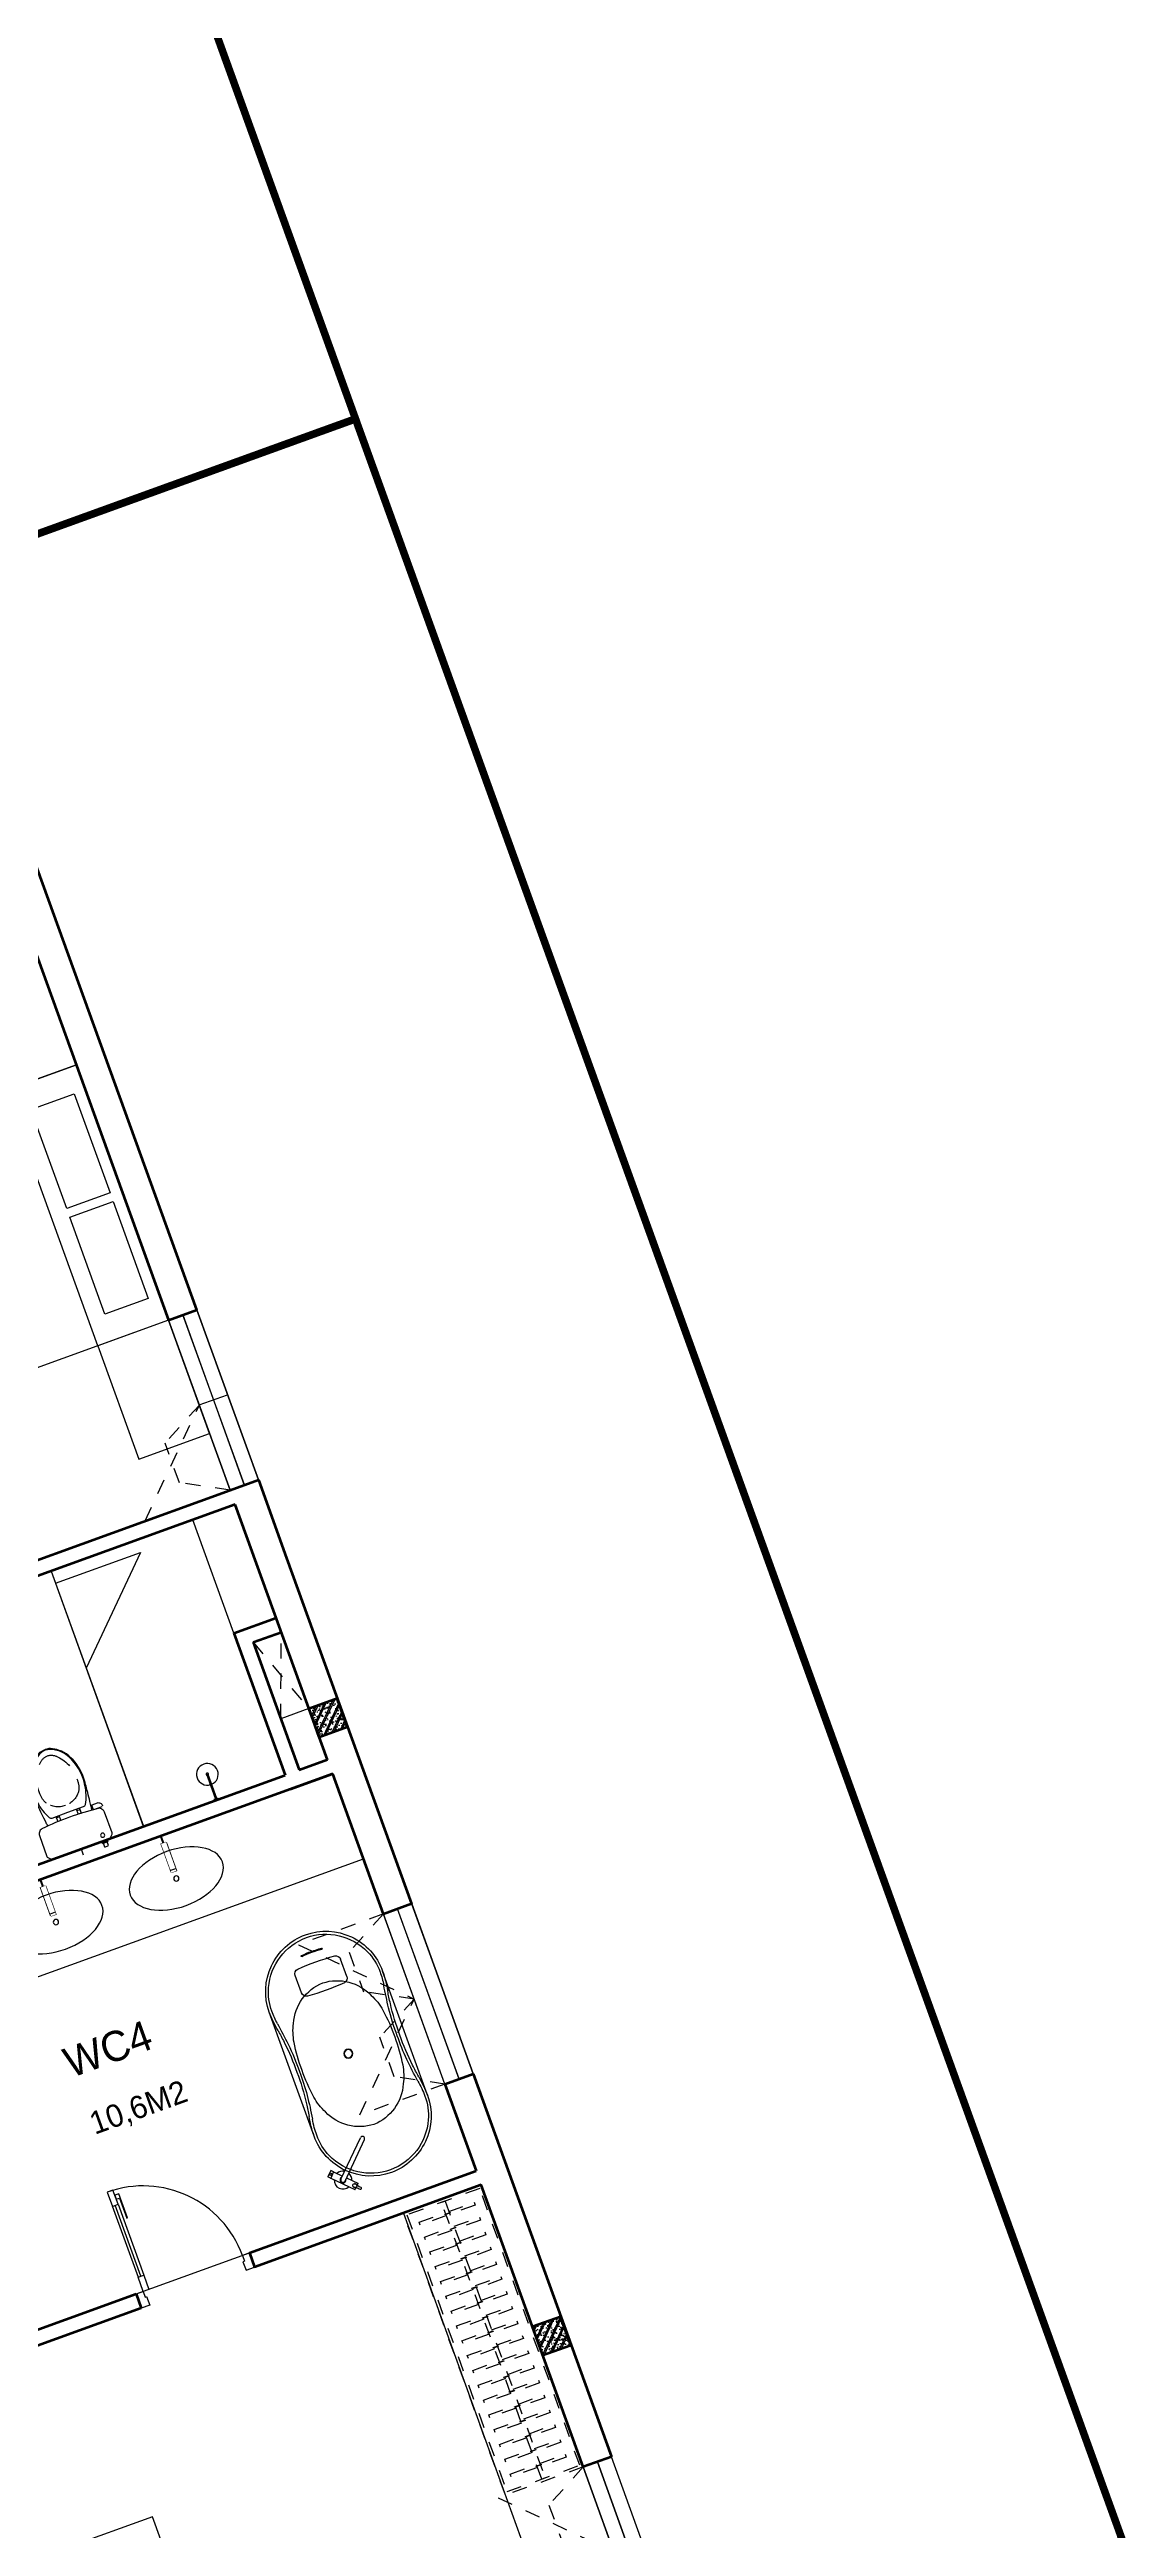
# Model space of a CAD drawing. Header units: metres. Extents: x 568332 to 569219, y 2065964 to 2066430.
# Drawn here: x 568661.01 to 568668.15, y 2066211.84 to 2066228.27 of the extents above; entities that cross this region are included whole.
import ezdxf

# ---------------------------------------------------------------- set-up
doc = ezdxf.new("R2010")
doc.units = ezdxf.units.M
for name, pattern in [('$AUDIT_BAD_LTYPE2', [0]), ('HIDDEN', [0.375, 0.25, -0.125]), ('HIDDEN2', [0.1875, 0.125, -0.0625]), ('X-5M-G-MB PHONGNGU$0$HIDDEN2', [0.1875, 0.125, -0.0625]), ('xref-thap C (mb tang 32-2)$0$HIDDEN', [0.375, 0.25, -0.125])]:
    doc.linetypes.add(name, pattern=pattern)
doc.layers.get('0').update_dxf_attribs({"linetype": 'CONTINUOUS'})
doc.layers.get('DEFPOINTS').update_dxf_attribs({"linetype": 'CONTINUOUS'})
for name, color, linetype, lineweight in [('-CONCRETE', 1, 'CONTINUOUS', 35), ('-DIM', 9, 'CONTINUOUS', 13), ('-DOOR', 137, 'CONTINUOUS', 9), ('-FURNITURE', 46, 'CONTINUOUS', 9), ('-HATCH', 8, 'CONTINUOUS', 5), ('-HIDE', 3, 'HIDDEN', 13), ('-LINE1', 7, 'CONTINUOUS', 18), ('-LINE2', 252, 'CONTINUOUS', 9), ('-STEEL1', 1, 'CONTINUOUS', 35), ('-WALL', 4, 'CONTINUOUS', 35), ('TEXT25', 2, 'CONTINUOUS', 13)]:
    doc.layers.add(name, color=color, linetype=linetype, lineweight=lineweight)
doc.layers.add('TIMDUONG', color=1, linetype='CONTINUOUS')
doc.styles.add('SVN_AVO_thuong', font='')
doc.styles.add('T1', font='', dxfattribs={"height": 200})
doc.styles.get('SVN_AVO_thuong').set_extended_font_data('SVN-Avo')
doc.styles.get('T1').set_extended_font_data('VNgeometric Light')

# ---------------------------------------------------------------- blocks, each defined once
blk = doc.blocks.new('1800X2000')
at = {"layer": '-FURNITURE'}
blk.add_line((325497.3064970744, 17765.29446492715), (325497.3064973904, 19565.2944651944), dxfattribs=at)
for points in [[(323997.3057774993, 19565.2944651944), (325997.3064971831, 19565.2944651944), (325997.3064971831, 17765.29446484288), (323997.3057774993, 17765.29446484288)], [(325612.9490047574, 19390.79434491032), (325919.0064973457, 19390.79434491032), (325919.0064973457, 18691.29434485664), (325612.9490047574, 18691.29434485664)], [(325612.9490046239, 18629.79434491026), (325919.0064972151, 18629.79434491026), (325919.0064972151, 17946.79434485664), (325612.9490046239, 17946.79434485664)]]:
    blk.add_lwpolyline(points, close=True, dxfattribs=at)
blk = doc.blocks.new('Sink_Cicle')
blk.add_lwpolyline([(17.49999987077899, -50.00226151314564), (-17.49999987077899, -49.99773848685436), (-17.51615354442038, -252.2967581441626), (17.48384613892995, -252.3012811850058)], close=True)
blk.add_circle((0, -300), 17.5)
at = {"layer": 'DEFPOINTS'}
blk.add_line((0, -100), (0, 0), dxfattribs=at)
blk.add_wipeout([(17.499999870775355, -50.00226151314928), (-17.49999987078263, -49.99773848685436), (-17.516153544427652, -252.29675814416623), (17.48384613892631, -252.3012811850058)])
at = {"layer": '-FURNITURE', "linetype": 'Continuous'}
blk.add_ellipse((0, -300), major_axis=(-325, 0), ratio=0.5846153846153846, dxfattribs=at)
blk.add_line((-17.51421511289664, -237.2967582757119), (17.48578462866135, -237.3012813020032))
blk = doc.blocks.new('shower')
for points in [[(180919.3447017173, -32316.45425928477), (180912.3337561736, -32316.45425928477), (180912.3337561736, -32146.62790954509), (180919.3447017173, -32146.62790954509)], [(180929.3839969719, -32326.62790954066), (180902.2944609144, -32326.62790954066), (180902.2944609144, -32316.45425928477), (180929.3839969719, -32316.45425928477)]]:
    blk.add_lwpolyline(points, close=True)
for radius, start, end in [(72, 272.7906698559544, 267.2093301440456), (8.346062492523743, 294.8355446212717, 245.1644553787283)]:
    blk.add_arc((180915.8392289462, -32146.62790954416), radius, start, end)
blk = doc.blocks.new('A$C52EE6B0C')
for p, q in [((-17.20769670707523, 15.73427220259327), (17.21740616677562, 15.73427220259327)), ((-17.20769664159161, -15.76179078378482), (17.25286010079435, -15.76177874789573))]:
    blk.add_line(p, q)
for radius in [1.2047244094, 1.0625984252]:
    blk.add_circle((0.004854760598391294, -0.01375929062487558), radius)
for centre, radius, start, end in [((-17.24314525874797, -0.01207868778146803), 15.74633857169191, 90.00004679933201, 180.0060212317107), ((-17.21041953764507, 0.001682114729192108), 15.03342542002128, 114.0143397923319, 180.0588324882195), ((-17.25508472573711, 0.1019342582440004), 14.92367355756088, 89.89259614786677, 114.0143398310184), ((-18.18116453613038, -21.56814891623799), 37.31420158923805, 80.32537186998005, 88.55949406869577), ((-17.85723445771146, -16.41196067107376), 31.44385665188106, 80.95530103647799, 88.85173392611411), ((3.492732717044419, 116.0118507486186), 102.6900642221361, 260.8064278436171, 264.356453546728), ((10.00461303815246, 158.7953360565007), 145.2428134353977, 261.321760178495, 262.6566174950622), ((-0.8758374273893423, 77.0744670072454), 62.80248494290996, 262.9722866301048, 270.8034968767962), ((-0.4392543211579323, 89.40770245710155), 75.83928513553873, 265.3361413481834, 270.3355216603239), ((0.8855469487607479, 77.0744670072454), 62.80248494290996, 269.1965031232039, 277.0277133698951), ((0.5786736126174219, 84.46415005414747), 70.89675459107134, 269.5362586194438, 275.7509718273354), ((-18.4352474148327, 226.8786012548953), 214.5500408366301, 276.9922117853802, 278.5967700074263), ((-9.994903516751947, 158.7953360565007), 145.2428134353977, 277.3433825049378, 278.678239821505), ((18.19087405753089, -21.56814891623799), 37.31420158923805, 91.44050593130423, 99.67462813001998), ((17.49661970126908, -11.01489087357186), 26.04177352760918, 90.57161639594337, 98.52623542419117), ((17.38028173809289, 0.6458196171442978), 14.38048270410287, 65.5240217261104, 90.57161639594337), ((17.25285478011938, -0.01207868778146803), 15.74633857169191, 359.9939787682893, 89.999953200668), ((17.03142645675689, -0.1205247127218172), 15.22249436628161, 0.4018525137937155, 65.5240217261104), ((-7.450100970658241, -0.4025184732163325), 12.18724008712164, 113.3669392692271, 178.1720206420629), ((-5.419667109847069, -2.205582012422383), 14.69270855791083, 98.51976196149644, 117.8512947361469), ((-0.2559751088847406, -36.67531980102649), 49.54707038386372, 89.69837733597764, 98.51976196149644), ((0.26568463028525, -36.67531980102649), 49.54707038386372, 81.48023803850357, 90.30162266402236), ((5.429376631247578, -2.205582012422383), 14.69270855791083, 62.14870526385309, 81.48023803850357), ((7.459810492087854, -0.4025184732163325), 12.18724008712164, 1.827979357937088, 66.63306073077288), ((28.29923964393674, 2.770475775178056), 0.2863587186237817, 160.8078893687392, 185.677575747249), ((1.032724158198107, 0.0596931052277796), 27.11457574387047, 359.8447870516113, 5.677575747249001), ((28.14528837171383, 2.82406351249665), 0.1233475539422422, 123.474108831765, 160.8078893687392), ((28.11764562025201, 2.865868186636362), 0.07323016681635565, 85.79124561711077, 123.474108831765), ((28.11499697584077, 2.829875804425683), 0.1093198730242431, 39.09426345110634, 85.79124561711077), ((27.9923979784362, 2.718469867249951), 0.2748749163090767, 4.941295606222266, 41.00239497281166), ((1.841417531803017, 0.05082119413418695), 26.56153366930607, 359.8606935406443, 5.815426488843808), ((-17.24314525874797, -0.01544044824549928), 15.74633857169191, 179.9939787682893, 269.999953200668), ((-17.21041951692314, -0.02920073014684021), 15.03342545060523, 179.9411309193374, 245.9856601689816), ((-7.450100970658241, 0.3749993371893652), 12.18724008712164, 181.8279793579371, 246.6330607307729), ((7.459810492087854, 0.3749993371893652), 12.18724008712164, 293.3669392692271, 358.1720206420629), ((17.25285478011938, -0.01544044824549928), 15.74633857169191, 270.000046799332, 0.006021231710728335), ((17.0314264257031, 0.09300610912032425), 15.22249441194929, 294.4759783475301, 359.5981396082714), ((28.29923964393674, -2.797994911205024), 0.2863587186237817, 174.322424252751, 199.1921106312608), ((1.032724158198107, -0.08721224125474691), 27.11457574387047, 354.322424252751, 0.1552129483886985), ((28.14528837171383, -2.851582648523618), 0.1233475539422422, 199.1921106312608, 236.525891168235), ((28.11764562025201, -2.89338732266333), 0.07323016681635565, 236.525891168235, 274.2087543828892), ((28.11499697584077, -2.85739494045265), 0.1093198730242431, 274.2087543828892, 320.9057365488936), ((27.9923979784362, -2.745989003276918), 0.2748749163090767, 318.9976050271883, 355.0587043937777), ((1.841417531803017, -0.07834033016115427), 26.56153366930607, 354.1845735111562, 0.1393064593556944), ((-5.419667109847069, 2.178062876395416), 14.69270855791083, 242.1487052638531, 261.4802380385036), ((-0.2559751088847406, 36.64780066499952), 49.54707038386372, 261.4802380385036, 270.3016226640223), ((0.26568463028525, 36.64780066499952), 49.54707038386372, 269.6983773359776, 278.5197619614964), ((5.429376631247578, 2.178062876395416), 14.69270855791083, 278.5197619614964, 297.8512947361469), ((-17.25508472573711, -0.1294528978760354), 14.92367355756088, 245.9856601689816, 270.1074038521332), ((-18.18116453613038, 21.54062978021102), 37.31420158923805, 271.4405059313042, 279.6746281300199), ((-17.85723445771146, 16.38444203144172), 31.44385665188106, 271.1482660738859, 279.044698963522), ((3.492732717044419, -116.0393693881924), 102.6900642221361, 95.64354645327202, 99.19357215638293), ((10.00461303815246, -158.8228551925276), 145.2428134353977, 97.3433825049378, 98.67823982150497), ((-0.8758374273893423, -77.10198614327237), 62.80248494290996, 89.19650312320385, 97.02771336989514), ((-0.4392543211579323, -89.43522109673359), 75.83928513553873, 89.66447833967614, 94.66385865181664), ((0.5786736126174219, -84.4916686937795), 70.89675459107134, 84.24902817266455, 90.4637413805562), ((0.8855469487607479, -77.10198614327237), 62.80248494290996, 82.97228663010486, 90.80349687679617), ((-18.4352474148327, -226.9061198945274), 214.5500408366301, 81.40322999257371, 83.00778821461982), ((-9.994903516751947, -158.8228551925276), 145.2428134353977, 81.32176017849503, 82.65661749506219), ((18.19087405753089, 21.54062978021102), 37.31420158923805, 260.32537186998, 268.5594940686958), ((17.49661970126908, 10.98737223393982), 26.04177352760918, 261.4737645758088, 269.4283836040566), ((17.38028173809289, -0.6733382567763329), 14.38048270410287, 269.4283836040566, 294.4759782738896)]:
    blk.add_arc(centre, radius, start, end)
at = {"layer": 'DEFPOINTS'}
for tag, p in [('MODELNUMBER', (0, 0)), ('TRADENAME', (0, -0.001666666648816317)), ('PRODUCT', (0, -0.003333333355840296)), ('MATERIAL', (0, -0.005000000004656613))]:
    blk.add_attdef(tag, p, '', height=0.001, dxfattribs=at)
blk = doc.blocks.new('A$C4D835AF5')
at = {"layer": '-FURNITURE', "ltscale": 8}
for p, q in [((-3.937007874133997, 0.3346456687140744), (-3.937007874133997, 0.8661417323164642)), ((-3.856363968050573, 0.3149606298829895), (-3.917322834720835, 0.3149606298829895)), ((3.14960629917914, 0.905511811026372), (-3.897637795307674, 0.905511811026372)), ((-3.549881889834069, 0.4615121080132667), (-3.549881889834069, 0.4918150943994988)), ((-3.339881889871322, 0.4918150943994988), (-3.339881889871322, 0.4615121080132667)), ((-0.5905511811724864, 0), (-0.5905511811724864, -12.08661417319672)), ((0.5905511810560711, 0), (0.5905511810560711, -12.08661417319672)), ((3.14960629917914, -0.9055118109972682), (3.14960629917914, 0.905511811026372)), ((3.169291338417679, 0.8956692913197912), (3.14960629917914, 0.8956692913197912)), ((3.169291338417679, -0.8956692912906874), (3.169291338417679, 0.8956692913197912)), ((3.188976377830841, 0.905511811026372), (3.976377952611074, 0.905511811026372)), ((3.996062992024235, -0.8858222072885837), (3.996062992024235, 0.8858183881966397)), ((-3.937007874133997, -0.8661417323164642), (-3.937007874133997, -0.3346456698782276)), ((-3.859123134170659, -0.3149606298829895), (-3.917322834720835, -0.3149606298829895)), ((-0.5905511811724864, -0.9055118109972682), (-3.897637795307674, -0.9055118109972682)), ((-3.702086295757908, -0.4482994973659515), (-3.703305563307367, -0.4183928251150064)), ((-3.626116961007938, -0.4552132484968752), (-3.624325704469811, -0.4472871391335502)), ((-3.592593900160864, -0.4693618138844613), (-3.593808271281887, -0.4553162374941166)), ((-3.516390349017456, -0.4728221969853621), (-3.515662283170968, -0.4687519224826247)), ((-3.483023508393671, -0.4913916403020266), (-3.485677747870795, -0.4713251190551091)), ((-3.406740271369927, -0.4913916403020266), (-3.404085924616084, -0.4713243082514964)), ((-3.373373430629726, -0.4728221969853621), (-3.374101741297636, -0.4687505542242434)), ((-3.297169879544526, -0.4693618138844613), (-3.295955249399412, -0.4553132418950554)), ((-3.263646818697453, -0.4552132484968752), (-3.265438825008459, -0.4472838216461241)), ((-3.187677483947482, -0.4482994973659515), (-3.186458005278837, -0.4183876432944089)), ((3.14960629917914, -0.9055118109972682), (0.5905511810560711, -0.9055118109972682)), ((3.169291338417679, -0.8956692912906874), (3.14960629917914, -0.8956692912906874)), ((3.188976377830841, -0.9055118109972682), (3.976377952611074, -0.9055118109972682))]:
    blk.add_line(p, q, dxfattribs=at)
for radius in [0.3110236219999999, 0.264425112]:
    blk.add_circle((3.582677165279165, 0), radius, dxfattribs=at)
for centre, radius, start, end in [((-5.172746209602337, -0.009833991935011), 0.2398274364867001, 175.3988683949836, 267.683684738816), ((-5.162281866127159, 0.001097322150599211), 0.2496571373087167, 92.26055198415715, 178.0931381794738), ((-5.411562051915098, -2528.914153773454), 2529.164725280366, 89.9660810117202, 89.99457585702427), ((-3.897637795307674, 0.8661417323164642), 0.03937007869999999, 90, 180), ((-3.917322834720835, 0.334645669296151), 0.0196850394, 180, 270), ((-3.444696608930826, -0.1800324727082625), 0.6800319107999998, 90.0155575041171, 98.89806549202986), ((-3.445067178807221, -0.1800325420044828), 0.6800319804999999, 81.10193476241767, 89.98433540355451), ((-5.820766091346741e-11, 0), 2.3622047244, 22.54031043733562, 157.4596895626644), ((-5.820766091346741e-11, 0), 0.7874015747999998, 318.5903779145428, 221.4096220854572), ((-5.820766091346741e-11, 0), 0.5905511810999999, 0, 180), ((3.188976377830841, 0.8858267717296258), 0.0196850394, 90, 180), ((3.976377952611074, 0.8858267717296258), 0.0196850394, 0, 90), ((-4.563514047302306, 275.4393603570643), 275.6895205756396, 269.8713704548476, 270.134413801293), ((-3.917322834720835, -0.334645669296151), 0.0196850394, 90, 180), ((-3.897637795307674, -0.8661417323164642), 0.03937007869999999, 180, 270), ((-3.69050836347742, -0.4472920451080427), 0.01162168131717254, 184.9730588167124, 258.0340652050838), ((-3.646140178490896, -0.2514027326542418), 0.2124717066311285, 257.2815863172942, 272.5837431166033), ((-3.637047897733282, -0.4523756541602779), 0.01129324217511807, 272.4656825237923, 345.4476281752974), ((-3.581550852512009, -0.4681202150823083), 0.01111262650185997, 186.4149760746678, 247.4426638316044), ((-3.544597993255593, -0.2922010583861265), 0.190689105969796, 257.5175194414243, 274.7853332085882), ((-3.528885980602354, -0.4692233995883726), 0.01300354377461912, 270.8627506118385, 343.9333648868276), ((-3.471052158158273, -0.4887641616223846), 0.01225629918881619, 192.3790292665462, 260.142289403178), ((-3.445049900154117, -0.295684714539675), 0.2070703525339242, 262.2005895473907, 277.9341143868692), ((-3.417906698421575, -0.4895470514893532), 0.01131775609399448, 277.3077516790804, 350.6199838641652), ((-3.361692738719285, -0.4698820120247547), 0.01204505090893129, 194.128595859641, 259.0416995531207), ((-3.342932183295488, -0.2742454641556833), 0.2085271705549764, 264.2062775251951, 279.0284077801071), ((-3.310024282021914, -0.4671465401770547), 0.01304389132053663, 269.1875638990808, 350.2219325995679), ((-3.252893783501349, -0.4524938771792222), 0.01109156189044463, 194.1921654394817, 261.8514003855582), ((-3.243402015476022, -0.2392133744724561), 0.2245328352159587, 267.1755962354845, 281.6727780298017), ((-3.20032295252895, -0.4465554517519195), 0.01276517026006314, 280.6032237323427, 352.1473828500294), ((-5.820766091346741e-11, 0), 2.3622047244, 202.5403104373356, 255.4906014981622), ((-5.820766091346741e-11, 0), 2.3622047244, 284.5092583305358, 337.4596895626644), ((3.188976377830841, -0.8858267716132104), 0.0196850394, 180, 270), ((3.976377952611074, -0.8858267716132104), 0.0196850394, 270, 0), ((-5.820766091346741e-11, -12.08661417319672), 0.5905511810999999, 180, 0)]:
    blk.add_arc(centre, radius, start, end, dxfattribs=at)
blk.add_ellipse((-3.444881830888335, -0.001299991592532024), major_axis=(0.5549964930499999, 1.979270000163069e-05), ratio=0.8491940411667758, dxfattribs=at)
for tag, p in [('TRADENAME', (-0.004336408572271466, 0.006709126027999446)), ('MODELNUMBER', (-0.004336408572271466, 0.008375792705919594)), ('PRODUCT', (-0.004336408572271466, 0.005042459379183128)), ('MATERIAL', (-0.004336408572271466, 0.003375792701262981))]:
    blk.add_attdef(tag, p, '', height=0.0009999999999999998, dxfattribs=at)
blk = doc.blocks.new('A$C06914B9D')
at = {"layer": '-FURNITURE', "ltscale": 5}
for p, q in [((294.6599550954998, -1372.946706551127), (294.593063864857, -1495.269907747395)), ((614.665790906176, -1373.70155921299), (614.5996415428817, -1494.51505508367))]:
    blk.add_line(p, q, dxfattribs=at)
for centre, radius, start, end in [((328.8346441350877, -1372.66104604397), 34.19417278572232, 97.79750243114067, 180.4786434526077), ((449.6535268053412, -3017.262859358452), 1683.161974464355, 85.38531070553488, 94.27462811831235), ((580.4543413612992, -1373.438239138573), 34.19417278572232, 359.5587913520952, 82.23993242046836), ((328.802044255659, -1495.589171717875), 34.19417278572232, 179.4650466896836, 262.14618768116), ((449.2141993120313, 149.0575992399827), 1683.174451148718, 265.7381508570538, 274.6274353096679), ((580.4225383251905, -1494.74476924073), 34.19417278572232, 277.7037576780962, 0.384898782282091)]:
    blk.add_arc(centre, radius, start, end, dxfattribs=at)
at = {"layer": '-FURNITURE', "ltscale": 8}
ref = blk.add_blockref('A$C4D835AF5', (131.1496618650854, -111.8140449207276), dxfattribs=dict(at, xscale=-25.08682081009749, yscale=25.08682081009749, zscale=25.08682081009749, rotation=45.00000000000001))
ref.add_attrib('MODELNUMBER', 'K-T97328-4', (131.0602679159492, -111.5708033395931), dxfattribs={"layer": 'DEFPOINTS', "height": 0.02508682081009749, "rotation": 224.9999999245364})
ref.add_attrib('TRADENAME', 'PURIST', (131.0898330230266, -111.6003684485331), dxfattribs={"layer": 'DEFPOINTS', "height": 0.02508682081009749, "rotation": 224.9999999245364})
ref.add_attrib('PRODUCT', 'BATH FILLER', (131.1193981114775, -111.6299335351214), dxfattribs={"layer": 'DEFPOINTS', "height": 0.02508682081009749, "rotation": 224.9999999245364})
ref.add_attrib('MATERIAL', 'PREMIUM MATERIALS', (131.1489632185549, -111.6594986421987), dxfattribs={"layer": 'DEFPOINTS', "height": 0.02508682081009749, "rotation": 224.9999999245364})
at = {"layer": '-FURNITURE'}
ref = blk.add_blockref('A$C52EE6B0C', (450.3224925715476, -887.8775309827179), dxfattribs=dict(at, xscale=25.39829667096628, yscale=25.39829667096628, zscale=25.39829667096628, rotation=270))
ref.add_attrib('MODELNUMBER', 'K-1800', (450.3224925715476, -887.8775309827179), dxfattribs={"layer": 'DEFPOINTS', "height": 0.02539829667096628, "rotation": 270})
ref.add_attrib('TRADENAME', 'ABRAZO', (450.2801620643586, -897.8758592382073), dxfattribs={"layer": 'DEFPOINTS', "height": 0.02539829667096628, "rotation": 270})
ref.add_attrib('PRODUCT', 'BATH', (450.2378315906972, -897.8758592456579), dxfattribs={"layer": 'DEFPOINTS', "height": 0.02539829667096628, "rotation": 270})
ref.add_attrib('MATERIAL', 'LITHOCAST', (450.1955010872334, -897.8758592493832), dxfattribs={"layer": 'DEFPOINTS', "height": 0.02539829667096628, "rotation": 270})
blk = doc.blocks.new('A$C18091ED7')
for p, q in [((9.957147995010018e-09, -42.13376978135784), (0, -3.786117304116488e-07)), ((146.1412317672475, -26.59467297248193), (179.181621938591, -26.59467296488583)), ((146.1412317672475, -26.59467297248193), (146.1412317680188, -30.17859706786112)), ((146.1412317680188, -30.17859706786112), (165.7503655985456, -30.17859706340823)), ((153.0594147269658, -36.79204952501459), (146.1412317680188, -30.17859706786112)), ((152.3191092506386, -2.717133611440659e-07), (152.3191092568413, -26.59467297093943)), ((152.3191092506386, -2.717133611440659e-07), (179.1816219322718, -2.654269337654114e-07)), ((153.0594147269658, -36.79204952501459), (165.7503656001572, -36.79204952192958)), ((153.0594147275151, -39.73033438943094), (153.0594147269658, -36.79204952501459)), ((153.0594147275151, -39.73033438943094), (178.4413164740145, -39.73033438349376)), ((153.0594147275151, -39.73033438943094), (178.4413164740145, -39.73033438349376)), ((153.0594147275151, -39.73033438943094), (153.0594147281554, -42.13376974494895)), ((185.3594994290725, -30.17859705851879), (165.7503655985456, -30.17859706340823)), ((178.4413164733487, -36.79204951884458), (165.7503656001572, -36.79204952192958)), ((185.3594994290725, -30.17859705851879), (178.4413164733487, -36.79204951884458)), ((178.4413164733487, -36.79204951884458), (178.4413164740145, -39.73033438349376)), ((178.4413164740145, -39.73033438349376), (178.4413164746547, -42.1337697392446)), ((179.1816219322718, -2.654269337654114e-07), (179.181621938591, -26.59467296488583)), ((179.181621938591, -26.59467296488583), (185.3594994283012, -26.59467296337243)), ((185.3594994283012, -26.59467296337243), (185.3594994290725, -30.17859705851879)), ((-83.25994817525861, -267.3592828898691), (-83.259948167517, -299.9634285944048)), ((-83.25994817257379, -278.4883151478134), (-83.25994817046012, -287.6388527823146)), ((-60.91100930959874, -290.0299398849311), (-83.25994816994717, -290.0299398901407)), ((-62.88950393904452, -265.3807882612164), (-81.28145355204106, -265.3807882657275)), ((-60.91100931491019, -267.3592828844266), (-60.91100930728498, -299.9634285889624)), ((60.9110093945892, -267.3592828557594), (60.9110094022144, -299.9634285600623)), ((60.91100939990065, -290.029939856031), (83.25994826024908, -290.0299398510542)), ((62.88950401780676, -265.3807882316178), (81.2814536308033, -265.3807882273395)), ((83.25994825493763, -267.3592828505498), (83.25994826256283, -299.9634285550856)), ((83.25994825750604, -278.488315108727), (83.2599482596197, -287.6388527429954)), ((165.3959958605519, -261.9873972070927), (165.3959958671003, -289.7349902229907)), ((167.8691141396885, -259.5142789271486), (228.0810223811895, -259.5142789128586)), ((167.8691141472664, -292.2081085020036), (206.7175896017579, -292.2081084926904)), ((230.5541406641933, -274.3229751045001), (230.5541406613593, -261.9873971916386))]:
    blk.add_line(p, q)
for points in [[(230.0000000517721, -218.5046414944518, -0.1374073801801567), (225.4781190853137, -234.6482587013161), (221.7949787454636, -240.7070387715066, -0.2360805181595358), (198.2560902649639, -255.4947853636986, -0.0519608230665726), (-198.2560901437319, -255.4947854572965, -0.236080518165078), (-221.7949786317113, -240.7070388760185), (-225.4781189743626, -234.6482588077488, -0.1374073801809237), (-229.9999999484608, -218.5046416030382), (-229.9999999831671, -71.98694829508895, -0.1989123673786679), (-226.3782021181105, -63.2431547633314), (-208.8906150607545, -45.75556769772083, -0.1989123673792025), (-200.1468215308087, -42.13376982865157), (9.971699910238385e-09, -42.13376978135784), (200.1468215506357, -42.13376973403501, -0.1989123673792025), (208.8906150822841, -45.75556759897154), (226.3782021480001, -63.24315465634572, -0.1989123673791691), (230.0000000170658, -71.98694818626973)], [(144.14367173758, -618.9627606730501, -0.2124047892419209), (26.30999211127346, -734.491494372196, -0.0276853236339062), (-0.5628229983012716, -738.609219571983, -0.0222792448073508), (-26.30999181118386, -734.4914943844487, -0.2124047892421136), (-144.1436714920528, -618.9627607410075, -0.1427957259999892), (-167.2376623962118, -428.0139674870588, -0.0930051380368448), (-127.9331820271946, -309.1271633332653, -0.2564387014614383), (-111.240849547703, -299.9634286007786), (4.746470949612558e-08, -299.9634285748762), (111.2408496426324, -299.9634285482753, -0.2564387014619951), (127.933182126606, -309.1271632729331, -0.0930051380368741), (167.2376625517572, -428.0139674081001, -0.1427957260000456)]]:
    blk.add_lwpolyline(points, format="xyb", close=True)
at = {"linetype": 'xref-thap C (mb tang 32-2)$0$HIDDEN', "ltscale": 100}
blk.add_lwpolyline([(61.00044987679576, -669.0176259216969, -0.1990312026443698), (1.417429302819073e-07, -698.769823720475, -0.1990312026443799), (-61.00044960746891, -669.0176259504806, -0.2189240232571595), (-131.9321382956405, -478.313622940972, -0.1537914605682739), (-112.4681372026971, -403.989815428853, -0.2367011859554165), (5.876427167095244e-08, -347.5870280214876, -0.2367011859554843), (112.4681373467611, -403.9898153757968, -0.1537914605681893), (131.9321384748619, -478.313622878748, -0.2189240232571754)], format="xyb", close=True, dxfattribs=at)
blk.add_circle((165.7503656100234, -78.39166221523192), 13.90362011701458)
for centre, radius, start, end in [((-81.28145355158267, -267.3592828894034), 1.978494623656905, 90.00000001354867, 180.0000000133402), ((-62.88950393858613, -267.3592828848923), 1.978494623656905, 1.334021322268115e-08, 90.00000001354867), ((62.88950401826514, -267.3592828552937), 1.978494623656905, 90.00000001354867, 180.0000000133402), ((81.28145363126168, -267.3592828510155), 1.978494623656905, 1.334021322268115e-08, 90.00000001354867), ((167.8691141402633, -261.9873972065106), 2.473118279571131, 90.00000001354867, 180.0000000133402), ((167.8691141466952, -289.7349902224087), 2.473118279571131, 180.0000000133402, 270.0000000135486), ((206.717589598069, -276.6690117186226), 15.53909677420133, 270.0000000135486, 306.4658507565522), ((168.3527972659103, -224.7572911087773), 80.08895368617857, 306.4658507565522, 320.3122930343796), ((228.0810223845983, -274.3229751050822), 2.473118279571131, 320.3122930343796, 1.334021322268115e-08)]:
    blk.add_arc(centre, radius, start, end)
for points, knots in [([(-155.6468228230951, -259.4535552573798), (-156.6353001506941, -267.2522313103836), (-164.2940232875517, -328.394745314552), (-169.1545302536251, -385.0939582949213), (-183.68571763406, -527.7705276800843), (-135.602968026873, -679.1126648240606), (-50.29344375100118, -735.2493608418445), (-19.70048385594782, -741.0901266933652), (1.531116140540689e-07, -743.6724421556864)], [130.6139379315478, 130.6139379315478, 130.6139379315478, 130.6139379315478, 152.8521090939923, 311.1293507817257, 417.703951170228, 561.3833927516608, 697.6926317810714, 710.812262267882, 710.812262267882, 710.812262267882, 710.812262267882]), ([(155.6468228994709, -259.4535551877343), (156.6353002305841, -267.2522312389628), (164.2940233960289, -328.3947452375724), (169.1545303888706, -385.0939582149149), (183.6857178367027, -527.7705275934422), (135.6029683008201, -679.1126647599449), (50.29344405157826, -735.2493608178338), (19.70048415924612, -741.0901266841101), (1.530679583083838e-07, -743.6724421554536)], [130.613937934949, 130.613937934949, 130.613937934949, 130.613937934949, 152.8521090939923, 311.1293507817257, 417.703951170228, 561.3833927516608, 697.6926317810714, 710.812262267882, 710.812262267882, 710.812262267882, 710.812262267882])]:
    blk.add_open_spline(points, degree=3, knots=knots)
blk = doc.blocks.new('*U18')
at = {"linetype": '$AUDIT_BAD_LTYPE2'}
for p, q in [((70, 100), (69.99999999999999, 599.9999999999982)), ((89.99999999999999, 599.9999999999982), (90, 100))]:
    blk.add_line(p, q, dxfattribs=at)
for points in [[(49.99999999999999, 599.9999999999982), (89.99999999999999, 599.9999999999982), (89.99999999999999, 699.9999999999982), (49.99999999999999, 699.9999999999982), (49.99999999999999, 599.9999999999982)], [(49.99999999999999, 602.9059272893337), (50, 100)], [(50, 100), (90, 100), (90, 0), (50, 0), (50, 100)]]:
    blk.add_lwpolyline(points)
for points in [[(118.2698876160139, 494.5156181119073), (118.2698876160139, 664.1349438079906), (89.99999999999999, 664.1349438079906), (89.99999999999999, 635.8650561920058), (112.6159100928053, 635.8650561920058), (112.6159100928053, 494.5156181119073)], [(0, 0), (50, 0), (50, -40), (60, -40), (60, -100.0001724930698), (0, -100.0001724930698)], [(799.9999999999982, 7.105427357601134e-15), (749.9999999999982, 7.105427357601134e-15), (749.9999999999982, -40), (739.9999999999982, -40), (739.9999999999982, -100.0001724930698), (799.9999999999982, -100.0001724930698)]]:
    blk.add_lwpolyline(points, close=True)
at = {"linetype": '$AUDIT_BAD_LTYPE2', "ltscale": 0.3}
blk.add_arc((50, 0), 699.9999999999982, 0, 90, dxfattribs=at)
blk = doc.blocks.new('*U294')
at = {"linetype": 'X-5M-G-MB PHONGNGU$0$HIDDEN2'}
for points in [[(0, 600.0000000004657), (0, 0), (2169.805171360719, -7.763894158336599e-10), (2169.805171360719, 599.9999999996893)], [(2149.805171360719, 579.999661371616), (2149.805171360719, 19.99966137161606), (20, 20.00000000046566), (20, 580.0000000004657)], [(2149.805171360719, 286.6991212946981), (2149.805171360719, 313.0991212946049), (20, 313.0991212953813), (19.99999859370291, 286.6991212952417)], [(113.7817614636733, 319.1750910408318), (109.4317788550979, 319.1750910408318), (109.4317788550979, 280.441767644881), (113.7817614636733, 280.441767644881)], [(227.7817614636733, 319.1750910407849), (223.4317788550979, 319.1750910407849), (223.4317788550979, 280.4417676448341), (227.7817614636733, 280.4417676448341)], [(341.7817614636733, 319.175091040738), (337.4317788550979, 319.175091040738), (337.4317788550979, 280.4417676447872), (341.7817614636733, 280.4417676447872)], [(455.7817614636733, 319.1750910406911), (451.4317788550979, 319.1750910406911), (451.4317788550979, 280.4417676447403), (455.7817614636733, 280.4417676447403)], [(569.7817614636733, 319.1750910406442), (565.431778855098, 319.1750910406442), (565.431778855098, 280.4417676446934), (569.7817614636733, 280.4417676446934)], [(683.7817614636733, 319.1750910405973), (679.431778855098, 319.1750910405973), (679.431778855098, 280.4417676446465), (683.7817614636733, 280.4417676446465)], [(797.7817614636733, 319.1750910405504), (793.431778855098, 319.1750910405504), (793.431778855098, 280.4417676445996), (797.7817614636733, 280.4417676445996)], [(911.7817614636733, 319.1750910405035), (907.431778855098, 319.1750910405035), (907.431778855098, 280.4417676445527), (911.7817614636733, 280.4417676445527)], [(1025.781761463673, 319.1750910404566), (1021.431778855098, 319.1750910404566), (1021.431778855098, 280.4417676445057), (1025.781761463673, 280.4417676445057)], [(1139.781761463673, 319.1750910404097), (1135.431778855098, 319.1750910404097), (1135.431778855098, 280.4417676444588), (1139.781761463673, 280.4417676444588)], [(1253.781761463673, 319.1750910403628), (1249.431778855098, 319.1750910403628), (1249.431778855098, 280.4417676444119), (1253.781761463673, 280.4417676444119)], [(1367.781761463673, 319.1750910403159), (1363.431778855098, 319.1750910403159), (1363.431778855098, 280.441767644365), (1367.781761463673, 280.441767644365)], [(1481.781761463673, 319.175091040269), (1477.431778855098, 319.175091040269), (1477.431778855098, 280.4417676443181), (1481.781761463673, 280.4417676443181)], [(1595.781761463673, 319.175091040222), (1591.431778855098, 319.175091040222), (1591.431778855098, 280.4417676442712), (1595.781761463673, 280.4417676442712)], [(1709.781761463673, 319.1750910401751), (1705.431778855098, 319.1750910401751), (1705.431778855098, 280.4417676442243), (1709.781761463673, 280.4417676442243)], [(1823.781761463673, 319.1750910401282), (1819.431778855098, 319.1750910401282), (1819.431778855098, 280.4417676441774), (1823.781761463673, 280.4417676441774)], [(1937.781761463673, 319.1750910400813), (1933.431778855098, 319.1750910400813), (1933.431778855098, 280.4417676441305), (1937.781761463673, 280.4417676441305)], [(2051.781761463673, 319.1750910400344), (2047.431778855098, 319.1750910400344), (2047.431778855098, 280.4417676440836), (2051.781761463673, 280.4417676440836)]]:
    blk.add_lwpolyline(points, close=True, dxfattribs=at)
for points in [[(122.2409142897814, 313.1103512093413), (122.2409142897814, 515.2497102723445), (100.1765458012815, 515.2497102723445), (100.1765458012815, 313.1103512093413)], [(236.2409142897814, 313.1103512092944), (236.2409142897814, 515.2497102722975), (214.1765458012815, 515.2497102722975), (214.1765458012815, 313.1103512092944)], [(350.2409142897814, 313.1103512092475), (350.2409142897814, 515.2497102722507), (328.1765458012815, 515.2497102722507), (328.1765458012815, 313.1103512092475)], [(464.2409142897814, 313.1103512092006), (464.2409142897814, 515.2497102722037), (442.1765458012815, 515.2497102722037), (442.1765458012815, 313.1103512092006)], [(578.2409142897814, 313.1103512091537), (578.2409142897814, 515.2497102721569), (556.1765458012815, 515.2497102721569), (556.1765458012815, 313.1103512091537)], [(692.2409142897814, 313.1103512091068), (692.2409142897814, 515.24971027211), (670.1765458012815, 515.24971027211), (670.1765458012815, 313.1103512091068)], [(806.2409142897814, 313.1103512090599), (806.2409142897814, 515.249710272063), (784.1765458012815, 515.249710272063), (784.1765458012815, 313.1103512090599)], [(920.2409142897814, 313.110351209013), (920.2409142897814, 515.2497102720162), (898.1765458012815, 515.2497102720162), (898.1765458012815, 313.110351209013)], [(1034.240914289781, 313.1103512089661), (1034.240914289781, 515.2497102719692), (1012.176545801281, 515.2497102719692), (1012.176545801281, 313.1103512089661)], [(1148.240914289781, 313.1103512089192), (1148.240914289781, 515.2497102719224), (1126.176545801281, 515.2497102719224), (1126.176545801281, 313.1103512089192)], [(1262.240914289781, 313.1103512088723), (1262.240914289781, 515.2497102718754), (1240.176545801281, 515.2497102718754), (1240.176545801281, 313.1103512088723)], [(1376.240914289781, 313.1103512088254), (1376.240914289781, 515.2497102718285), (1354.176545801281, 515.2497102718285), (1354.176545801281, 313.1103512088254)], [(1490.240914289781, 313.1103512087785), (1490.240914289781, 515.2497102717816), (1468.176545801281, 515.2497102717816), (1468.176545801281, 313.1103512087785)], [(1604.240914289781, 313.1103512087315), (1604.240914289781, 515.2497102717347), (1582.176545801281, 515.2497102717347), (1582.176545801281, 313.1103512087315)], [(1718.240914289781, 313.1103512086846), (1718.240914289781, 515.2497102716878), (1696.176545801281, 515.2497102716878), (1696.176545801281, 313.1103512086846)], [(1832.240914289781, 313.1103512086377), (1832.240914289781, 515.2497102716409), (1810.176545801281, 515.2497102716409), (1810.176545801281, 313.1103512086377)], [(1946.240914289781, 313.1103512085908), (1946.240914289781, 515.2497102715939), (1924.176545801281, 515.2497102715939), (1924.176545801281, 313.1103512085908)], [(2060.240914289781, 313.1103512085439), (2060.240914289781, 515.2497102715471), (2038.176545801281, 515.2497102715471), (2038.176545801281, 313.1103512085439)], [(100.1765458012815, 286.7103512094345), (100.1765458012815, 92.0852110228024), (122.2409142897814, 92.0852110228024), (122.2409142897814, 286.7103512094345)], [(214.1765458012815, 286.7103512093876), (214.1765458012815, 92.08521102275549), (236.2409142897814, 92.08521102275549), (236.2409142897814, 286.7103512093876)], [(328.1765458012815, 286.7103512093407), (328.1765458012815, 92.08521102270858), (350.2409142897814, 92.08521102270858), (350.2409142897814, 286.7103512093407)], [(442.1765458012815, 286.7103512092938), (442.1765458012815, 92.08521102266168), (464.2409142897814, 92.08521102266168), (464.2409142897814, 286.7103512092938)], [(556.1765458012815, 286.7103512092469), (556.1765458012815, 92.08521102261477), (578.2409142897814, 92.08521102261477), (578.2409142897814, 286.7103512092469)], [(670.1765458012815, 286.7103512092), (670.1765458012815, 92.08521102256786), (692.2409142897814, 92.08521102256786), (692.2409142897814, 286.7103512092)], [(784.1765458012815, 286.7103512091531), (784.1765458012815, 92.08521102252095), (806.2409142897814, 92.08521102252095), (806.2409142897814, 286.7103512091531)], [(898.1765458012815, 286.7103512091062), (898.1765458012815, 92.08521102247404), (920.2409142897814, 92.08521102247404), (920.2409142897814, 286.7103512091062)], [(1012.176545801281, 286.7103512090592), (1012.176545801281, 92.08521102242715), (1034.240914289781, 92.08521102242715), (1034.240914289781, 286.7103512090592)], [(1126.176545801281, 286.7103512090123), (1126.176545801281, 92.08521102238024), (1148.240914289781, 92.08521102238024), (1148.240914289781, 286.7103512090123)], [(1240.176545801281, 286.7103512089654), (1240.176545801281, 92.08521102233333), (1262.240914289781, 92.08521102233333), (1262.240914289781, 286.7103512089654)], [(1354.176545801281, 286.7103512089186), (1354.176545801281, 92.08521102228642), (1376.240914289781, 92.08521102228642), (1376.240914289781, 286.7103512089186)], [(1468.176545801281, 286.7103512088717), (1468.176545801281, 92.0852110222395), (1490.240914289781, 92.0852110222395), (1490.240914289781, 286.7103512088717)], [(1582.176545801281, 286.7103512088247), (1582.176545801281, 92.0852110221926), (1604.240914289781, 92.0852110221926), (1604.240914289781, 286.7103512088247)], [(1696.176545801281, 286.7103512087778), (1696.176545801281, 92.0852110221457), (1718.240914289781, 92.0852110221457), (1718.240914289781, 286.7103512087778)], [(1810.176545801281, 286.7103512087309), (1810.176545801281, 92.08521102209879), (1832.240914289781, 92.08521102209879), (1832.240914289781, 286.7103512087309)], [(1924.176545801281, 286.710351208684), (1924.176545801281, 92.08521102205188), (1946.240914289781, 92.08521102205188), (1946.240914289781, 286.710351208684)], [(2038.176545801281, 286.7103512086371), (2038.176545801281, 92.08521102200497), (2060.240914289781, 92.08521102200497), (2060.240914289781, 286.7103512086371)]]:
    blk.add_lwpolyline(points, dxfattribs=at)
blk = doc.blocks.new('D12')
at = {"layer": '-DOOR'}
for p, q in [((0, 200.0213350024052), (1200, 200.0213350024052)), ((0, 100), (1200, 100.2985981091746)), ((0, 0), (1200, 0.2985981091745802))]:
    blk.add_line(p, q, dxfattribs=at)
at = {"layer": '-LINE2', "linetype": 'HIDDEN2', "ltscale": 10}
for p, q in [((0, 200), (0, 800)), ((0, 800), (600, 200.0213350024052)), ((1200, 800), (600, 200.0213350024052)), ((1200, 200), (1200, 800)), ((1200, 200), (1200, 800)), ((0, 200.0213350024052), (160.3887441940024, 500)), ((160.3887441940024, 500), (439.4600093320769, 500.1492614196613)), ((600, 200.0213350024052), (439.4600093320769, 500.1492614196613)), ((600, 200.0213350024052), (760.5399906679231, 500.1492614196613)), ((1039.611255805998, 500), (760.5399906679231, 500.1492614196613)), ((1200, 200.0213350024052), (1039.611255805998, 500))]:
    blk.add_line(p, q, dxfattribs=at)
blk = doc.blocks.new('18x35')
at = {"layer": '-HATCH'}
h = blk.add_hatch(dxfattribs=at)
h.set_pattern_fill('CHAU-01', color=256, scale=10, angle=-1.272221872585407e-14, pattern_type=2)
h.set_pattern_definition([(49.99999999999999, (0, 0), (71.72601826007535, -6.275213498259527), [7.5, -82.5]), (355, (0, 0), (-13.87513336129999, 75.21921337000119), [6, -66]), (100.4514, (5.977167999997619, -0.5229339999999638), (57.85093817140217, 68.94395420609534), [6.374019000000001, -70.1142112]), (46.18419999999998, (0, 20), (106.7241048625644, -16.55190143290183), [11.25, -123.75]), (96.63559999999998, (8.89367449999554, 18.62066930000003), (93.46627055487036, 97.41178709004416), [9.561028799999994, -105.1713]), (351.1842, (0, 20), (93.46619451336275, 97.41186009253245), [9, -99]), (20.99999999999998, (10, 15), (59.69070521184616, -40.2618890665339), [7.5, -82.5]), (326.0000000000001, (10, 15), (24.33153319215819, 72.5150045046853), [6, -66]), (71.45139999999999, (14.97422329999972, 11.64483940000002), (84.022262858149, 32.25304967099522), [6.374019000000001, -70.1142112]), (37.49999999999998, (0, 0), (1.215985531729074, 33.28938538313115), [0, -65.19999999999999, 0, -67, 0, -66.25]), (7.499999999999987, (0, 0), (26.30695374421487, 39.44117118823602), [0, -38.2, 0, -63.7, 0, -25.25]), (327.5, (-22.30000000000291, 0), (53.3822436172409, -2.255487173437988), [0, -25, 0, -78, 0, -103.5]), (317.5, (-32.30000000000291, 0), (58.31861693423862, 10.01049823323176), [0, -32.5, 0, -51.8, 0, -73.5]), (44.99999999999999, (0, 0), (-30.05203820042826, 30.05203820042828), []), (44.99999999999999, (0, 12.25), (-30.05203820042826, 30.05203820042828), [])])
h.paths.add_polyline_path([(96508.03118051568, 47993.04977023201), (96508.03118051568, 47793.04977023201), (96708.03118051568, 47793.04977023201), (96708.03118051568, 47993.04977023201)])
at = {"layer": '-STEEL1'}
blk.add_lwpolyline([(96508.03118051568, 47793.04977023201), (96708.03118051568, 47793.04977023201), (96708.03118051568, 47993.04977023201), (96508.03118051568, 47993.04977023201)], close=True, dxfattribs=at)
blk = doc.blocks.new('M2-T3')
at = {"layer": '-DOOR'}
for p, q in [((196486.966982104, -88486.55925067264), (196487.1892476432, -89686.33578594727)), ((196487.407438184, -89686.31617248834), (196487.1089153447, -88486.61866543621)), ((196586.5010389581, -88486.55925067264), (196586.4363322417, -89686.33578594727)), ((196587.407438184, -89686.31617248834), (196587.1089153447, -88486.61866543621)), ((196686.7509793704, -88486.55925067264), (196686.9732449097, -89686.33578594727)), ((196687.407438184, -89686.31617248834), (196687.1089153447, -88486.61866543621)), ((196486.8433084649, -96576.36550598258), (196486.823116207, -97776.13732626573)), ((196586.4145304255, -96576.38040445003), (196586.3943381677, -97776.15222473317)), ((196686.1666573934, -97776.15390390946), (196686.1666573934, -96576.38040445003))]:
    blk.add_line(p, q, dxfattribs=at)
for points in [[(196486.7802239742, -92676.3238596931), (196686.4827328585, -92676.3238596931), (196686.4827328585, -93876.3923307042), (196486.7802239742, -93876.3923307042)], [(196487.0671962298, -92676.3238596931), (196686.769705114, -92676.3238596931), (196686.769705114, -93876.3923307042), (196487.0671962298, -93876.3923307042)]]:
    blk.add_lwpolyline(points, close=True, dxfattribs=at)
blk.add_lwpolyline([(196586.9277603147, -93876.3923307042), (196586.9277603147, -92676.3238596931)], dxfattribs=at)
at = {"layer": '-FURNITURE'}
for p, q in [((195186.8319964559, -89787.59435130382), (195186.8033083277, -91587.5220360881)), ((195187.1189687115, -89787.59435130382), (195187.0902805832, -91587.5220360881)), ((196186.8269024092, -90587.08649124186), (196186.8269024092, -89787.59435130385))]:
    blk.add_line(p, q, dxfattribs=at)
for points in [[(196486.6090365338, -85887.55919343937), (196486.6090367837, -86687.55919313239), (195986.6090367837, -86687.5591932201), (195986.6090365338, -85887.5591935271)], [(196486.6090365338, -89287.55919387861), (196486.6090367837, -88487.5591941856), (195986.6090367837, -88487.55919409788), (195986.6090365338, -89287.55919379089)], [(196487.0754226471, -91687.56209468676), (193686.1943717923, -91687.53183326434), (193686.1943717923, -92287.53183326434), (196487.0754225464, -92287.57189181595)], [(195937.1744868668, -98818.06896067901), (196486.6070762385, -98281.27276800953), (196487.1597776755, -94587.3923307042), (195937.1744868669, -94587.39233070418)], [(193087.4282566035, -98706.20604848384), (193687.4282566035, -98706.20604848384), (193687.4282566036, -95915.21824688243), (193087.4282566036, -95915.21824688243)]]:
    blk.add_lwpolyline(points, close=True, dxfattribs=at)
for points in [[(195186.8314386088, -89872.59435130382), (195786.8314386088, -89872.5943515143), (195186.8314383985, -90472.59435130382)], [(195187.1184108644, -89872.59435130382), (195787.1184108644, -89872.5943515143), (195187.1184106541, -90472.59435130382)]]:
    blk.add_lwpolyline(points, dxfattribs=at)
at = {"layer": '-HATCH'}
blk.add_line((194086.7420295595, -94488.120059432), (194886.7420295424, -94487.39233070414), dxfattribs=at)
at = {"layer": '-HIDE', "ltscale": 10}
for p, q in [((196286.8269024092, -90687.09428547687), (196485.7933667362, -91227.24512496292)), ((196286.8269024092, -91227.24512496292), (196486.8269024092, -90687.09532469278))]:
    blk.add_line(p, q, dxfattribs=at)
at = {"layer": '-LINE1'}
blk.add_line((196485.7933667362, -91227.24512496292), (196286.8269024092, -91227.24512496292), dxfattribs=at)
at = {"layer": '-LINE2', "linetype": 'HIDDEN2', "ltscale": 10}
for p, q in [((195887.407438184, -89686.31617248834), (196487.2581767644, -89086.46741896226)), ((196487.2581767644, -89086.46741896226), (196187.2581767644, -89246.85616315626)), ((196187.407438184, -89525.92742829434), (196187.2581767644, -89246.85616315626)), ((196487.407438184, -89686.31617248834), (196187.407438184, -89525.92742829434)), ((196487.407438184, -89686.31617248834), (195887.407438184, -89686.31617248834))]:
    blk.add_line(p, q, dxfattribs=at)
at = {"layer": '-WALL'}
for p, q in [((196686.3930375913, -88486.55925067264), (196686.1666573934, -85287.5241497157)), ((193586.1943717749, -89687.59435130382), (196487.2250015115, -89687.59435130385)), ((196486.9380292559, -89687.59435130385), (196486.9022753877, -89686.33578594727)), ((196486.9022753877, -89686.33578594727), (196686.6153031306, -89686.33578594727)), ((196686.6153031306, -89686.33578594727), (196686.501352144, -90237.5220360881)), ((196487.0671962297, -89787.59435130385), (193586.1943717749, -89787.59435130382)), ((196486.7802239741, -91587.5220360881), (196486.7802239741, -89787.59435130385)), ((196686.4827328585, -90237.5220360881), (196686.1666573934, -92676.3238596931)), ((196186.8269024092, -90587.08649124186), (196186.8269024091, -91587.52203608809)), ((196186.8269024092, -90587.08649124186), (196486.7802239741, -90587.08649124189)), ((196286.8269024092, -90687.08649124188), (196286.8269024092, -91587.5220360881)), ((196286.8269024092, -90687.08649124188), (196486.7802239741, -90687.08649124189)), ((192686.1943717923, -91587.5220360881), (196186.8269024091, -91587.5220360881)), ((196286.8269024091, -91587.52203608809), (196487.0902805832, -91587.5220360881)), ((196286.8269024092, -91587.5220360881), (196486.8269024092, -91587.5220360881)), ((196186.8269024092, -91687.5220360881), (196486.8269024092, -91687.5220360881)), ((196487.0671962298, -92676.3238596931), (196487.0862566856, -91687.5220360881)), ((196686.1666573934, -92676.3238596931), (196486.7802239742, -92676.3238596931)), ((196686.453629649, -92676.3238596931), (196487.0671962298, -92676.3238596931)), ((196486.7649756095, -93876.3923307042), (196686.1666573934, -93876.3923307042)), ((196487.0671962298, -93876.3923307042), (196487.0671962298, -94487.39233070417)), ((196686.1666573934, -93876.3923307042), (196686.1666573934, -96576.38040445003)), ((194086.7420295595, -94587.3923307042), (192586.1954668389, -94587.3923307042)), ((192686.19437181, -94487.3923307042), (194086.7420295595, -94487.3923307042)), ((194086.7420295595, -94487.3923307042), (194086.7420295595, -94587.3923307042)), ((194886.7420295595, -94487.39233070417), (196487.0671962298, -94487.39233070417)), ((194886.7420295595, -94487.39233070417), (194886.7420295595, -94587.39233070414)), ((196486.7768454595, -94587.39233070417), (194886.7420295595, -94587.39233070414)), ((196486.6624034576, -96576.38040445003), (196486.7768454595, -94587.39233070417)), ((196686.1666573934, -96576.38040445003), (196486.6624034576, -96576.38040445003))]:
    blk.add_line(p, q, dxfattribs=at)
blk.add_lwpolyline([(196686.2965722242, -88486.55925067264), (196686.1666570925, -85287.51673753723), (194986.3826451862, -85287.6430009976), (194986.382645186, -85487.64300098928), (196486.3826601667, -85487.52414968991), (196486.6090403249, -88486.55925067264), (196686.3930375913, -88486.55925067264)], dxfattribs=at)
blk.add_line((196486.6090365968, -89085.8182809429), (196686.8619886976, -89085.78118292583))
at = {"layer": 'TIMDUONG', "color": 1, "linetype": 'HIDDEN', "ltscale": 10, "const_width": 50}
blk.add_lwpolyline([(188685.9009933229, -83287.61039145212), (199685.9009933797, -83287.63301822983), (199685.8702561683, -98230.70415374279), (194687.2128796928, -103114.3974403377), (188685.860498254, -102974.7601425732)], close=True, dxfattribs=at)
at = {"layer": '-DOOR'}
blk.add_blockref('*U18', (194086.7420295595, -94488.120059432), dxfattribs=at)
at = {"layer": '-FURNITURE'}
for name, p in [('1800X2000', (-129510.6974568582, -106252.8537155155)), ('shower', (14788.17739032017, -59260.89412654744))]:
    blk.add_blockref(name, p, dxfattribs=at)
at = {"layer": '-FURNITURE', "extrusion": (0, 0, -1), "xscale": 0.916666666665974, "yscale": 0.916666666665974, "zscale": -0.916666666665974, "rotation": 270}
blk.add_blockref('*U294', (-196487.1744868658, -94587.3923307042), dxfattribs=at)
at = {"layer": '-STEEL1'}
for p in [(99976.27883629597, -139220.3256250208), (99976.27883629597, -143580.7492033516)]:
    blk.add_blockref('18x35', p, dxfattribs=at)
at = {"xscale": -1, "rotation": 180}
blk.add_blockref('A$C06914B9D', (195503.7725645086, -94356.28592610365), dxfattribs=at)
at = {"rotation": 90}
for p in [(196687.4261639277, -93876.0807815088), (196686.823116207, -97776.13732626573)]:
    blk.add_blockref('D12', p, dxfattribs=at)
at = {"layer": 'TEXT25'}
for s, height, style, p in [('WC4', 200, 'SVN_AVO_thuong', (194166.2576521499, -92995.23964631432)), ('10,6M2', 150, 'T1', (194187.5427892183, -93402.42804443618))]:
    blk.add_text(s, height=height, rotation=1.005123984043621e-08, dxfattribs=dict(at, style=style)).set_placement(p)
at = {"layer": '-FURNITURE', "xscale": -1}
for p in [(194425.5868248079, -91687.52938395803), (195275.4045400113, -91687.52938395803)]:
    blk.add_blockref('Sink_Cicle', p, dxfattribs=at)
at = {"layer": '-WALL'}
blk.add_line((196487.0862566856, -91687.5220360881), (192686.1943717923, -91687.5220360881), dxfattribs=at)
at = {"layer": '-FURNITURE', "xscale": -1, "rotation": 180}
blk.add_blockref('A$C18091ED7', (194747.4497799948, -91629.65580590857), dxfattribs=at)
blk = doc.blocks.new('M1-T3.1')
at = {"layer": '-CONCRETE', "color": 1, "linetype": 'HIDDEN', "ltscale": 10, "const_width": 50}
blk.add_lwpolyline([(339345.991792275, 50951.97500556499), (345345.9680453291, 50951.97500556491), (345346.0170700845, 30951.99839157377), (339346.0408170305, 30951.99839157377)], close=True, dxfattribs=at)

msp = doc.modelspace()

# ---------------------------------------------------------------- block references
at = {"layer": '-DIM', "xscale": 0.001, "yscale": 0.001, "zscale": 0.001, "rotation": 19.88439670872004}
msp.add_blockref('M2-T3', (568446.9361136701, 2066236.220584216), dxfattribs=at)

# ---------------------------------------------------------------- next in the draw order: block references
at = {"layer": '-DIM', "xscale": -0.001, "yscale": 0.001, "zscale": 0.001, "rotation": 109.8842955373625}
msp.add_blockref('M1-T3.1', (568574.6924383993, 2066561.100261915), dxfattribs=at)

doc.saveas('drawing.dxf')
